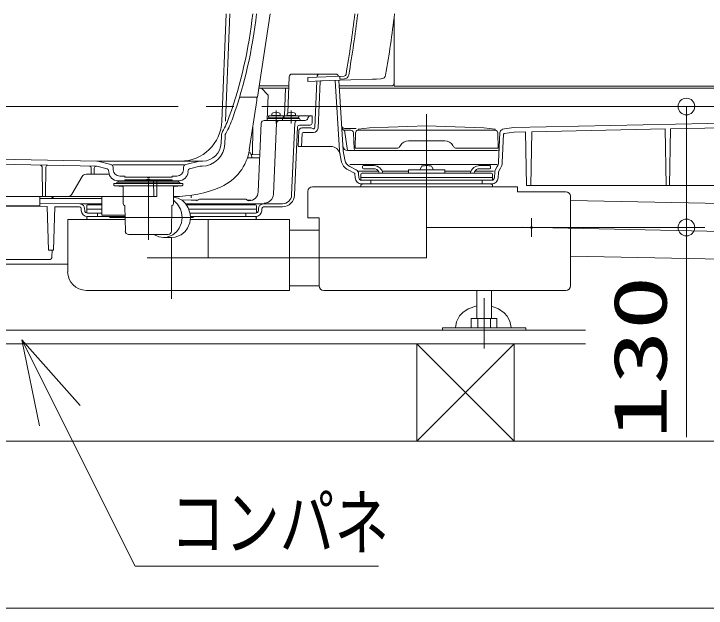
# Model space of a CAD drawing. Units: millimetres on the paper. Extents: x -305 to 305, y -152 to 152.
# Drawn here: x -6.39 to 18.49, y -10.61 to 10.76 of the extents above; entities that cross this region are included whole.
import ezdxf
from ezdxf.enums import TextEntityAlignment as Align

# ---------------------------------------------------------------- set-up
doc = ezdxf.new("R2010")
doc.units = ezdxf.units.MM
doc.linetypes.add('LONG_CHAIN', pattern=[21, 18, -1, 1, -1])
doc.layers.add('0-0_0', color=7, linetype='Continuous', lineweight=9)
doc.layers.add('0-1_VIEW0001', color=7, linetype='Continuous', lineweight=9)
doc.styles.add('ＭＳ ゴシック', font='')
doc.styles.get('ＭＳ ゴシック').set_extended_font_data('MS Gothic')

# ---------------------------------------------------------------- blocks, each defined once
blk = doc.blocks.new('SYM0002')
at = {"layer": '0-0_0'}
for p, q in [((0, 0), (4.077, -8.138)), ((0, 0), (2.1, -2.364)), ((0, 0), (0.636, -3.098)), ((4.077, -8.138), (12.819, -8.138))]:
    blk.add_line(p, q, dxfattribs=at)
blk = doc.blocks.new('_ORIGIN')
at = {"layer": '0-0_0'}
blk.add_line((0, 0), (-1, 0), dxfattribs=at)
blk.add_circle((0, 0), 0.5, dxfattribs=at)

msp = doc.modelspace()

# ---------------------------------------------------------------- linework, layer by layer
at = {"layer": '0-0_0'}
for p, q in [((17.776, 6.825), (17.776, 3.677)), ((17.776, 3.077), (17.776, -4.461))]:
    msp.add_line(p, q, dxfattribs=at)
at = {"layer": '0-1_VIEW0001'}
for p, q in [((1.242, 10.758), (1.085, 6.901)), ((1.375, 10.758), (1.218, 6.895)), ((7.275, 8.265), (7.275, 10.634)), ((7.275, 10.634), (7.275, 8.158)), ((3.448, 7.196), (3.504, 8.496)), ((5.18, 8.592), (3.604, 8.592)), ((4.177, 8.475), (5.481, 8.52)), ((4.177, 8.33), (4.177, 8.475)), ((4.504, 8.486), (4.504, 8.496)), ((4.425, 6.673), (4.498, 8.341)), ((4.54, 6.651), (4.614, 8.326)), ((5.31, 5.843), (5.155, 8.364)), ((5.443, 5.851), (5.289, 8.369)), ((3.487, 8.092), (2.409, 8.092)), ((3.49, 8.175), (2.422, 8.175)), ((2.747, 7.837), (2.508, 8.092)), ((3.332, 7.094), (3.375, 8.092)), ((5.301, 8.165), (7.175, 8.165)), ((49.225, 8.092), (5.306, 8.092)), ((7.275, 8.158), (49.175, 8.158)), ((2.709, 6.951), (2.747, 7.837)), ((2.729, 6.992), (2.696, 6.925)), ((2.729, 6.992), (3.879, 6.992)), ((2.762, 7.077), (2.762, 7.048)), ((3.296, 7.048), (2.762, 7.048)), ((2.774, 7.048), (2.774, 6.992)), ((2.919, 7.108), (2.777, 7.094)), ((2.883, 7.157), (2.879, 7.108)), ((3.179, 7.108), (2.879, 7.108)), ((3.139, 7.108), (3.281, 7.094)), ((3.175, 7.157), (3.179, 7.108)), ((3.279, 6.992), (3.246, 6.925)), ((3.284, 7.048), (3.284, 6.992)), ((3.296, 7.077), (3.296, 7.048)), ((3.312, 7.077), (3.312, 7.048)), ((3.846, 7.048), (3.312, 7.048)), ((3.324, 7.048), (3.324, 6.992)), ((3.469, 7.108), (3.327, 7.094)), ((3.433, 7.157), (3.429, 7.108)), ((3.729, 7.108), (3.429, 7.108)), ((3.689, 7.108), (3.831, 7.094)), ((3.725, 7.157), (3.729, 7.108)), ((3.834, 7.048), (3.834, 6.992)), ((4.331, 7.092), (3.846, 7.092)), ((3.846, 7.077), (3.846, 7.048)), ((3.912, 6.925), (3.879, 6.992)), ((4.173, 6.999), (4.178, 7.017)), ((4.327, 6.824), (4.331, 7.092)), ((2.391, 4.358), (2.501, 6.829)), ((2.601, 6.925), (4.077, 6.925)), ((2.937, 4.271), (3.051, 6.829)), ((3.591, 4.249), (3.703, 6.829)), ((3.871, 6.758), (4.26, 6.758)), ((10.499, 6.661), (8.442, 6.728)), ((17.207, 6.626), (22.008, 6.726)), ((3.697, 4.245), (3.804, 6.694)), ((3.828, 5.992), (3.853, 6.563)), ((3.953, 6.658), (4.293, 6.658)), ((3.999, 6.492), (4.374, 6.492)), ((5.914, 6.642), (5.488, 6.642)), ((5.6, 5.842), (5.493, 6.575)), ((5.493, 6.575), (5.713, 6.575)), ((5.838, 5.905), (5.813, 6.479)), ((5.875, 5.925), (5.885, 6.482)), ((5.972, 6.58), (5.983, 6.581)), ((5.983, 6.608), (5.983, 6.581)), ((10.9, 6.581), (5.983, 6.581)), ((10.9, 6.608), (10.499, 6.661)), ((10.9, 6.608), (10.9, 6.581)), ((10.912, 6.58), (10.9, 6.581)), ((11.008, 5.925), (10.999, 6.482)), ((11.025, 5.421), (11.071, 6.491)), ((11.158, 6.613), (11.158, 6.586)), ((11.231, 6.461), (11.585, 6.508)), ((11.585, 6.508), (11.995, 6.517)), ((12.028, 4.592), (11.995, 6.517)), ((12.188, 4.592), (12.222, 6.522)), ((12.222, 6.522), (17.01, 6.622)), ((17.045, 4.592), (17.01, 6.622)), ((17.172, 4.592), (17.207, 6.626)), ((1.064, 6.375), (1.053, 6.103)), ((1.197, 6.37), (1.185, 6.079)), ((3.945, 5.992), (3.965, 6.46)), ((11.158, 5.415), (11.202, 6.43)), ((3.828, 5.992), (5.002, 5.992)), ((7.5, 6.025), (7.471, 5.975)), ((9.095, 6.192), (7.788, 6.192)), ((9.384, 6.025), (9.413, 5.975)), ((2.05, 5.758), (2.108, 5.758)), ((2.173, 5.581), (2.108, 5.758)), ((5.371, 5.483), (5.314, 5.809)), ((5.502, 5.506), (5.445, 5.832)), ((10.979, 5.842), (5.6, 5.842)), ((5.875, 5.925), (7.384, 5.925)), ((11.008, 5.925), (9.5, 5.925)), ((-3.41, 5.462), (-12.437, 5.642)), ((2.001, 5.581), (2.446, 5.581)), ((-3.423, 5.279), (-12.44, 5.459)), ((-5.358, 4.192), (-5.377, 5.254)), ((-5.258, 4.192), (-5.24, 5.248)), ((-3.036, 5.187), (-3.408, 5.277)), ((0.275, 5.462), (-3.392, 5.462)), ((-2.902, 5.342), (-3.374, 5.457)), ((-2.829, 5.325), (-0.287, 5.325)), ((-2.82, 5.146), (-2.825, 5.251)), ((-0.297, 5.146), (-0.291, 5.251)), ((-0.215, 5.342), (0.275, 5.462)), ((-0.08, 5.187), (0.292, 5.277)), ((0.275, 5.462), (0.4, 5.464)), ((0.306, 5.279), (0.369, 5.28)), ((10.982, 5.342), (5.681, 5.342)), ((5.907, 5.152), (5.681, 5.266)), ((6.142, 5.268), (6.142, 5.223)), ((6.175, 5.302), (6.556, 5.302)), ((8.257, 5.256), (8.2, 5.152)), ((8.626, 5.256), (8.684, 5.152)), ((10.708, 5.302), (10.328, 5.302)), ((10.742, 5.268), (10.742, 5.223)), ((10.909, 5.143), (10.982, 5.272)), ((-2.968, 4.992), (-3.795, 4.992)), ((-3.608, 4.992), (-3.612, 5.218)), ((-3.508, 4.992), (-3.504, 5.214)), ((-2.983, 5.074), (-2.986, 5.125)), ((-0.134, 5.074), (-0.131, 5.125)), ((5.847, 5.033), (5.62, 5.148)), ((5.871, 4.865), (5.865, 5.005)), ((6.703, 5.108), (5.994, 5.108)), ((6.004, 4.871), (5.998, 5.011)), ((6.075, 4.992), (6.075, 4.775)), ((10.775, 5.025), (6.108, 5.025)), ((6.175, 5.189), (6.597, 5.189)), ((7.785, 5.108), (6.845, 5.108)), ((7.785, 5.152), (9.082, 5.152)), ((7.785, 5.135), (7.785, 5.025)), ((9.098, 5.135), (9.098, 5.025)), ((10.038, 5.108), (9.098, 5.108)), ((10.85, 5.108), (10.18, 5.108)), ((10.708, 5.189), (10.286, 5.189)), ((10.808, 4.992), (10.808, 4.779)), ((10.879, 4.871), (10.888, 5.068)), ((11.012, 4.865), (11.021, 5.06)), ((11.025, 5.077), (11.098, 5.207)), ((-4.305, 4.275), (-3.94, 4.908)), ((-1.558, 4.758), (-2.65, 4.758)), ((-2.642, 4.758), (-1.558, 4.758)), ((-2.642, 4.702), (-2.642, 4.758)), ((-2.408, 4.925), (-2.587, 4.925)), ((-2.408, 4.925), (-2.408, 4.892)), ((-1.558, 4.892), (-2.408, 4.892)), ((-1.558, 4.792), (-2.408, 4.792)), ((-2.408, 4.792), (-2.408, 4.758)), ((-1.658, 4.892), (-1.558, 4.858)), ((-1.658, 4.792), (-1.558, 4.825)), ((-1.558, 4.892), (-0.708, 4.892)), ((-1.458, 4.892), (-1.558, 4.858)), ((-1.458, 4.792), (-1.558, 4.825)), ((-1.558, 4.758), (-0.466, 4.758)), ((-0.475, 4.758), (-1.558, 4.758)), ((-1.358, 4.192), (-1.368, 4.758)), ((-1.258, 4.192), (-1.248, 4.758)), ((-0.708, 4.925), (-0.53, 4.925)), ((-0.708, 4.925), (-0.708, 4.892)), ((-0.475, 4.702), (-0.475, 4.758)), ((6.075, 4.875), (10.808, 4.875)), ((10.808, 4.775), (6.075, 4.775)), ((6.442, 4.775), (6.442, 4.642)), ((10.442, 4.775), (10.442, 4.642)), ((-2.795, 4.605), (-2.795, 4.642)), ((-1.558, 4.658), (-2.778, 4.658)), ((-1.558, 4.575), (-2.775, 4.575)), ((-2.764, 4.572), (-2.489, 4.548)), ((-2.691, 4.685), (-2.691, 4.658)), ((-2.674, 4.702), (-1.558, 4.702)), ((-2.458, 3.923), (-2.458, 4.515)), ((-0.442, 4.702), (-1.558, 4.702)), ((-0.342, 4.575), (-1.558, 4.575)), ((-0.658, 4.515), (-0.658, 3.923)), ((-0.352, 4.572), (-0.628, 4.548)), ((-0.425, 4.685), (-0.425, 4.658)), ((-0.322, 4.642), (-0.322, 4.605)), ((4.342, 4.544), (11.708, 4.544)), ((10.808, 4.642), (6.075, 4.642)), ((11.708, 4.544), (11.708, 4.365)), ((12.028, 4.592), (48.495, 4.592)), ((-0.024, 4.138), (-0.022, 4.235)), ((4.175, 4.377), (4.175, 3.427)), ((11.708, 4.365), (13.442, 4.365)), ((-13.358, 4.192), (-1.258, 4.192)), ((-5.458, 4.192), (-5.058, 4.192)), ((-5.458, 4.125), (-3.225, 4.125)), ((-4.943, 4.125), (-5.058, 4.192)), ((0.275, 4.092), (0.174, 4.033)), ((0.275, 4.092), (1.942, 4.092)), ((2.04, 4.035), (1.942, 4.092)), ((13.609, 4.198), (13.609, 0.984)), ((13.609, 4.049), (47.275, 3.363)), ((-7.256, 3.845), (-5.193, 3.828)), ((-5.458, 3.937), (-4.021, 3.925)), ((-5.152, 2.258), (-5.193, 3.828)), ((-4.923, 3.826), (-4.965, 2.258)), ((-4.923, 3.826), (-4.032, 3.818)), ((-4.021, 3.925), (-3.983, 3.917)), ((-3.972, 3.754), (-3.969, 3.682)), ((-3.849, 3.761), (-3.846, 3.687)), ((-3.775, 3.856), (-3.775, 3.592)), ((-3.742, 3.889), (-3.225, 3.889)), ((-3.742, 3.739), (-3.225, 3.739)), ((-2.447, 3.898), (-2.412, 3.868)), ((-2.401, 3.843), (-2.385, 2.939)), ((-0.715, 3.843), (-0.731, 2.939)), ((-0.67, 3.898), (-0.704, 3.868)), ((-0.189, 3.889), (2.292, 3.889)), ((-0.107, 3.739), (2.292, 3.739)), ((2.325, 3.856), (2.325, 3.596)), ((2.396, 3.687), (2.399, 3.761)), ((2.519, 3.682), (2.522, 3.754)), ((2.572, 3.925), (2.533, 3.917)), ((2.583, 3.818), (3.261, 3.824)), ((-3.225, 3.592), (-3.746, 3.592)), ((-3.392, 3.592), (-3.392, 3.468)), ((2.296, 3.592), (-0.062, 3.592)), ((1.942, 3.592), (1.942, 3.468)), ((-2.393, 3.361), (-4.458, 3.361)), ((-4.458, 3.361), (-4.458, 1.484)), ((-2.394, 3.468), (-3.746, 3.468)), ((3.508, 3.361), (-0.052, 3.361)), ((2.296, 3.468), (-0.049, 3.468)), ((0.596, 3.361), (0.596, 1.984)), ((3.508, 3.361), (3.508, 0.817)), ((4.175, 3.427), (4.575, 3.427)), ((4.575, 3.427), (4.575, 0.984)), ((-2.239, 2.825), (-2.269, 2.825)), ((-2.269, 2.825), (-0.848, 2.825)), ((-2.239, 2.825), (-1.558, 2.825)), ((3.508, 2.984), (4.575, 2.984)), ((-1.009, 2.713), (-0.713, 2.713)), ((-5.152, 2.258), (-4.965, 2.258)), ((-5.016, 2.258), (-5.022, 2.022)), ((13.609, 2.049), (47.234, 1.364)), ((-15.225, 1.758), (-4.458, 1.758)), ((-5.122, 1.925), (-10.661, 1.925)), ((0.596, 1.984), (3.509, 1.984)), ((-3.792, 0.817), (3.508, 0.817)), ((3.508, 0.984), (4.575, 0.984)), ((13.442, 0.817), (4.742, 0.817)), ((10.242, -0.198), (10.242, 0.817)), ((10.775, 0.817), (10.775, -0.198)), ((10.047, -0.198), (10.97, -0.198)), ((10.047, -0.532), (10.047, -0.198)), ((10.278, -0.532), (10.278, -0.198)), ((10.739, -0.532), (10.739, -0.198)), ((10.97, -0.532), (10.97, -0.198)), ((-22.142, -0.608), (14.146, -0.608)), ((9.008, -0.532), (9.008, -0.608)), ((9.008, -0.532), (12.008, -0.532)), ((12.008, -0.532), (12.008, -0.608)), ((-22.142, -1.108), (14.146, -1.108)), ((8.092, -1.108), (8.092, -4.608)), ((11.592, -1.108), (11.592, -4.608)), ((53.692, -4.608), (-25.642, -4.608)), ((-2.142, -4.608), (1.358, -4.608)), ((6.325, -4.608), (9.825, -4.608)), ((53.692, -10.608), (-25.642, -10.608))]:
    msp.add_line(p, q, dxfattribs=at)
at = {"layer": '0-1_VIEW0001', "color": 2}
for p, q in [((2.816, 10.758), (2.358, 7.758)), ((1.717, 7.758), (2.358, 7.758)), ((2.342, 7.758), (2.342, 7.649)), ((2.342, 7.649), (2.07, 5.869)), ((2.193, 6.671), (2.184, 5.7)), ((2.184, 5.7), (2.129, 5.7)), ((2.451, 5.695), (2.184, 5.7)), ((-5.458, 4.192), (-5.458, 3.858)), ((-3.225, 4.192), (-3.225, 3.525)), ((-0.025, 4.064), (-0.371, 4.066)), ((0.227, 4.064), (-0.025, 4.064)), ((2.142, 4.065), (1.987, 4.065)), ((-7.292, 3.858), (-5.458, 3.858)), ((-3.225, 3.925), (-4.021, 3.925)), ((3.26, 3.925), (-0.216, 3.925)), ((-3.225, 3.525), (-2.392, 3.525))]:
    msp.add_line(p, q, dxfattribs=at)
at = {"layer": '0-1_VIEW0001', "linetype": 'LONG_CHAIN'}
for p, q in [((-39.484, 7.425), (78.343, 7.425)), ((3.029, 7.278), (3.029, 6.819)), ((3.579, 7.278), (3.579, 6.819)), ((8.442, 7.147), (8.442, 1.984)), ((-1.558, 4.794), (-1.558, 2.628)), ((0.064, 3.442), (-2.956, 3.442)), ((12.209, 3.411), (12.209, 2.744)), ((8.442, 3.077), (18.442, 3.077)), ((11.875, 3.084), (48.16, 2.345)), ((-0.725, 2.713), (-0.725, 0.517)), ((-1.604, 1.984), (8.442, 1.984)), ((10.508, 0.531), (10.508, -1.275)), ((8.092, -4.608), (11.592, -1.108)), ((11.592, -4.608), (8.092, -1.108))]:
    msp.add_line(p, q, dxfattribs=at)
at = {"layer": '0-1_VIEW0001'}
for points in [[(5.322, 8.515), (5.322, 8.414), (5.485, 8.42)], [(4.177, 8.33), (4.949, 8.357), (5.72, 8.383), (6.492, 8.41)], [(6.81, 8.42), (6.794, 8.42), (6.643, 8.414), (6.492, 8.409)], [(11.158, 6.613), (11.573, 6.668), (48.758, 7.445)], [(5.983, 6.608), (6.384, 6.661), (8.442, 6.728)], [(-1.558, 4.792), (-0.708, 4.792), (-0.708, 4.758)], [(-0.339, 4.658), (-0.425, 4.658), (-1.558, 4.658)], [(-0.658, 4.06), (-0.508, 3.921), (-0.403, 3.741), (-0.363, 3.612), (-0.344, 3.442), (-0.369, 3.244), (-0.449, 3.049), (-0.533, 2.933), (-0.674, 2.812), (-0.888, 2.725), (-1.009, 2.713), (-1.186, 2.74), (-1.362, 2.825)], [(-0.658, 4.167), (-0.487, 4.126), (-0.322, 4.031), (-0.227, 3.938), (-0.128, 3.788), (-0.058, 3.566), (-0.048, 3.442), (-0.073, 3.244), (-0.153, 3.049), (-0.237, 2.933), (-0.378, 2.812), (-0.592, 2.725), (-0.713, 2.713)], [(9.477, -0.532), (9.477, -0.519), (9.511, -0.311), (9.621, -0.104), (9.738, 0.02), (9.936, 0.154), (10.242, 0.259)], [(10.775, 0.245), (11.019, 0.154), (11.228, 0.009), (11.336, -0.11), (11.433, -0.285), (11.477, -0.519), (11.476, -0.532)]]:
    msp.add_lwpolyline(points, dxfattribs=at)
msp.add_circle((12.209, 3.077), 0.0333, dxfattribs=at)
for centre, radius, start, end in [((-14.373, 12.59), 16.667, 340.6318, 353.6913), ((-14.373, 12.59), 16.8, 340.6318, 353.7416), ((-35.792, 15.725), 41.95, 350.1872, 353.2005), ((-35.792, 15.725), 42.05, 350.1872, 353.2168), ((-34.308, 15.725), 41.894, 350.1495, 353.1908), ((3.604, 8.492), 0.1, 90, 177.5), ((4.604, 8.492), 0.1, 90, 177.5), ((5.181, 8.492), 0.1, 12.402, 90), ((5.479, 8.587), 0.0667, 272, 350.1872), ((5.479, 8.587), 0.167, 272, 350.1872), ((6.804, 8.587), 0.167, 271.9918, 350.1495), ((4.647, 8.325), 0.0333, 90, 177.5), ((7.175, 8.265), 0.1, 270, 0), ((3.029, 6.818), 0.4, 74.506, 105.4941), ((3.579, 6.818), 0.4, 74.506, 105.4941), ((-1.794, 8.168), 3.333, 330.4925, 340.6318), ((-1.794, 8.168), 3.467, 330.4925, 340.6318), ((2.779, 7.077), 0.0167, 97.9072, 180), ((2.936, 7.152), 0.0533, 105.4943, 175.0004), ((3.122, 7.152), 0.0533, 4.9999, 74.5061), ((3.279, 7.077), 0.0167, 0, 82.0928), ((3.329, 7.077), 0.0167, 97.9072, 180), ((3.486, 7.152), 0.0533, 105.4943, 175.0004), ((3.672, 7.152), 0.0533, 4.9999, 74.5061), ((3.829, 7.077), 0.0167, 0, 82.0928), ((4.077, 7.025), 0.1, 270, 345.0001), ((4.275, 6.992), 0.1, 90, 165.0001), ((-0.414, 6.962), 1.5, 270, 357.6732), ((2.601, 6.825), 0.1, 90, 177.434), ((3.151, 6.825), 0.1, 90, 177.434), ((3.803, 6.825), 0.1, 90, 177.5), ((3.871, 6.692), 0.0667, 90, 177.5), ((4.26, 6.825), 0.0667, 270, 359), ((5.488, 6.742), 0.1, 183.5, 270), ((1.397, 6.362), 0.333, 150.4925, 177.6732), ((3.953, 6.558), 0.1, 90, 177.5), ((3.999, 6.458), 0.0333, 90, 177.5), ((4.293, 6.592), 0.0667, 45.5847, 90), ((4.375, 6.675), 0.05, 225.5847, 357.5), ((4.374, 6.658), 0.167, 270, 357.5), ((5.493, 6.675), 0.1, 183.5, 270), ((5.713, 6.475), 0.1, 2.5, 90), ((5.985, 6.48), 0.1, 97.5947, 179), ((10.899, 6.48), 0.1, 1, 82.4053), ((11.171, 6.487), 0.1, 97.424, 177.5), ((1.397, 6.362), 0.2, 150.4925, 177.6732), ((11.236, 6.428), 0.0333, 97.5946, 177.5), ((0.353, 6.113), 0.833, 271.1458, 357.6732), ((0.387, 6.131), 0.667, 271.1458, 357.6732), ((5.002, 5.658), 0.333, 10, 90), ((5.6, 6.008), 0.167, 183.5, 270), ((7.384, 6.025), 0.1, 270, 330), ((7.788, 5.858), 0.333, 90, 150), ((9.095, 5.858), 0.333, 30, 90), ((9.5, 6.025), 0.1, 210, 270), ((5.609, 5.861), 0.3, 183.5, 190), ((5.609, 5.861), 0.167, 183.5, 190), ((5.904, 5.908), 0.0667, 182.5, 270), ((10.979, 5.908), 0.0667, 270, 357.5), ((5.831, 5.564), 0.467, 190, 243.2248), ((5.831, 5.564), 0.333, 190, 243.2248), ((-5.443, 5.253), 0.0667, 1, 88.8542), ((-5.173, 5.247), 0.0667, 88.8542, 179), ((-3.679, 5.217), 0.0667, 1, 88.8542), ((-3.438, 5.212), 0.0667, 88.8542, 179), ((-3.424, 5.212), 0.0667, 76.3408, 88.8542), ((-3.413, 5.295), 0.167, 76.3408, 88.8542), ((-2.925, 5.245), 0.1, 3, 76.3408), ((-0.191, 5.245), 0.1, 103.6592, 177), ((0.308, 5.212), 0.0667, 91.1458, 103.6592), ((6.175, 5.268), 0.0333, 90, 180), ((6.54, 4.965), 0.337, 10.2645, 87.3998), ((8.291, 5.256), 0.0333, 98.9864, 180), ((8.442, 4.302), 1, 90, 98.9864), ((8.442, 4.302), 1, 81.0136, 90), ((8.593, 5.256), 0.0333, 0, 81.0136), ((10.343, 4.965), 0.337, 87.3998, 169.7354), ((10.708, 5.268), 0.0333, 356.8217, 90), ((10.708, 5.268), 0.0333, 0, 90), ((10.692, 5.436), 0.333, 330.5773, 357.5), ((10.692, 5.436), 0.467, 330.5773, 357.5), ((-3.795, 4.825), 0.167, 90, 150), ((-3.052, 5.122), 0.0667, 3, 76.3408), ((-2.65, 5.092), 0.333, 183, 270), ((-2.587, 5.158), 0.233, 183, 270), ((-0.53, 5.158), 0.233, 270, 357), ((-0.466, 5.092), 0.333, 270, 357), ((-0.064, 5.122), 0.0667, 103.6592, 177), ((5.832, 5.003), 0.0333, 2.5, 63.2248), ((5.832, 5.003), 0.167, 2.5, 63.2248), ((6.108, 4.992), 0.0333, 90, 180), ((6.175, 5.223), 0.0333, 180, 270), ((6.525, 4.985), 0.217, 10.6387, 70.6067), ((7.802, 5.135), 0.0167, 90, 180), ((7.802, 5.135), 0.0167, 90, 180), ((9.082, 5.135), 0.0167, 0, 90), ((9.082, 5.135), 0.0167, 0, 90), ((10.358, 4.985), 0.217, 109.3933, 169.3613), ((10.708, 5.223), 0.0333, 270, 0), ((10.775, 4.992), 0.0333, 0, 90), ((11.054, 5.061), 0.167, 150.5773, 177.5), ((11.054, 5.061), 0.0333, 150.5773, 177.5), ((6.104, 4.875), 0.233, 182.5, 270), ((6.104, 4.875), 0.1, 182.5, 270), ((10.779, 4.875), 0.1, 270, 357.5), ((10.779, 4.875), 0.233, 270, 357.5), ((-2.778, 4.642), 0.0167, 90, 180), ((-2.762, 4.605), 0.0333, 180, 265), ((-2.674, 4.685), 0.0167, 90, 180), ((-2.492, 4.515), 0.0333, 0, 85), ((-0.625, 4.515), 0.0333, 95, 180), ((-0.442, 4.685), 0.0167, 0, 90), ((-0.355, 4.605), 0.0333, 275, 0), ((-0.339, 4.642), 0.0167, 0, 90), ((4.342, 4.377), 0.167, 90, 180), ((6.132, 4.584), 0.0571, 90, 225.0867), ((10.751, 4.584), 0.0571, 314.9133, 90), ((-4.45, 4.358), 0.167, 270, 330), ((2.058, 4.373), 0.333, 269.8469, 357.434), ((2.604, 4.286), 0.333, 270.1438, 357.434), ((3.258, 4.264), 0.333, 270.4774, 357.5), ((3.258, 4.264), 0.44, 270.4774, 357.5), ((13.442, 4.198), 0.167, 0, 90), ((-4.039, 3.752), 0.0667, 2.4998, 78.69), ((-4.015, 3.754), 0.167, 2.4998, 78.69), ((-3.742, 3.856), 0.0333, 90, 180), ((-3.742, 3.772), 0.0333, 180, 267.4997), ((-2.425, 3.923), 0.0333, 180, 228.7246), ((-2.434, 3.843), 0.0333, 1, 48.7246), ((-0.682, 3.843), 0.0333, 131.2754, 179), ((-0.692, 3.923), 0.0333, 311.2754, 0), ((2.292, 3.856), 0.0333, 360, 90), ((2.292, 3.772), 0.0333, 272.5003, 0), ((2.566, 3.754), 0.167, 101.31, 177.5002), ((2.589, 3.752), 0.0667, 101.31, 177.5002), ((-3.746, 3.692), 0.223, 182.4998, 270), ((-3.746, 3.692), 0.1, 182.4998, 270), ((2.296, 3.692), 0.1, 270, 357.5002), ((2.296, 3.692), 0.223, 270, 357.5002), ((-3.718, 3.411), 0.0571, 90, 242.0392), ((2.268, 3.411), 0.0571, 297.9608, 90), ((-2.269, 2.942), 0.117, 181, 270), ((-0.848, 2.942), 0.117, 270, 359), ((-5.122, 2.025), 0.1, 270, 358.5), ((-3.792, 1.484), 0.667, 180, 270), ((4.742, 0.984), 0.167, 180, 270), ((13.442, 0.984), 0.167, 270, 0)]:
    msp.add_arc(centre, radius, start, end, dxfattribs=at)
at = {"layer": '0-1_VIEW0001', "color": 2}
for centre, radius, start, end in [((0.357, 6.13), 1.733, 293.6959, 351.3347), ((-0.621, 8.358), 4.167, 269.489, 293.6959)]:
    msp.add_arc(centre, radius, start, end, dxfattribs=at)

# ---------------------------------------------------------------- block references
at = {"layer": '0-0_0', "xscale": 0.6, "yscale": 0.6}
for p, rotation in [((17.776, 7.425), 90), ((17.776, 3.077), 270)]:
    msp.add_blockref('_ORIGIN', p, dxfattribs=dict(at, rotation=rotation))
at = {"layer": '0-1_VIEW0001'}
msp.add_blockref('SYM0002', (-6.108, -0.957), dxfattribs=at)

# ---------------------------------------------------------------- texts
at = {"layer": '0-0_0', "style": 'ＭＳ ゴシック', "width": 1.5}
msp.add_text('130', height=1.921, rotation=90, dxfattribs=at).set_placement((17.646, -4.533), align=Align.BOTTOM_LEFT)
at = {"layer": '0-1_VIEW0001', "style": 'ＭＳ ゴシック', "width": 0.75}
msp.add_text('コンパネ', height=1.921, dxfattribs=at).set_placement((-0.77, -9.066), align=Align.BOTTOM_LEFT)

doc.saveas('drawing.dxf')
